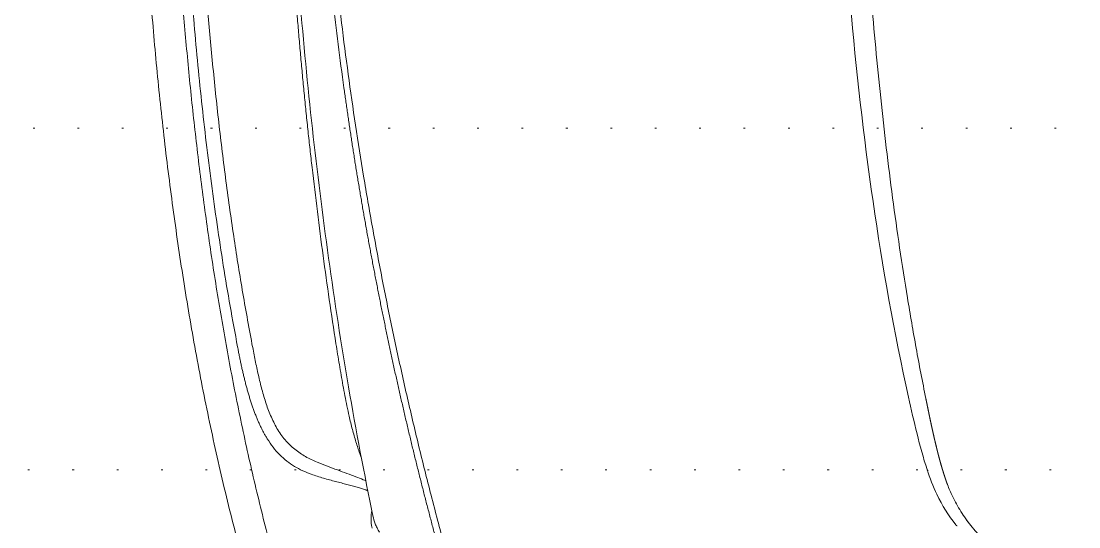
# Model space of a CAD drawing. Extents: x -1286 to 34975, y -230 to 6637.
# Drawn here: x 31295.8 to 31357.7, y 1236.2 to 1265.8 of the extents above; entities that cross this region are included whole.
import ezdxf
from ezdxf.xclip import XClip

# ---------------------------------------------------------------- set-up
doc = ezdxf.new("R2010")
doc.units = 0
doc.header["$LTSCALE"] = 20
doc.header["$XCLIPFRAME"] = 0
doc.linetypes.add('DOT2', pattern=[0.125, 0, -0.125])
doc.layers.get('0').update_dxf_attribs({"color": 9, "lineweight": 9})
doc.layers.add('04', color=9, linetype='Continuous', lineweight=9)
doc.layers.add('20', color=9, linetype='DOT2', lineweight=9)

# ---------------------------------------------------------------- blocks, each defined once
blk = doc.blocks.new('p-araba-polo')
blk.add_line((3.79074, -0.25761), (3.79091, -0.25762))
for points, knots in [([(3.89681, 0), (3.89677, -0.01209), (3.89668, -0.03627), (3.89592, -0.07253), (3.89472, -0.10878), (3.893, -0.14501), (3.89078, -0.18122), (3.88803, -0.21739), (3.88473, -0.25351), (3.88084, -0.28957), (3.87635, -0.32556), (3.87122, -0.36147), (3.86539, -0.39727), (3.85883, -0.43294), (3.85148, -0.46846), (3.84326, -0.5038), (3.83413, -0.5389), (3.82397, -0.57372), (3.8128, -0.60824), (3.80432, -0.63088), (3.80008, -0.64221)], [0, 0, 0, 0, 0.055558, 0.111113, 0.166668, 0.222224, 0.277781, 0.333337, 0.388894, 0.44445, 0.500005, 0.55556, 0.611116, 0.666671, 0.722227, 0.777783, 0.833339, 0.888892, 0.944445, 1, 1, 1, 1]), ([(3.81742, -0.64441), (3.8199, -0.63799), (3.82486, -0.62513), (3.83179, -0.60561), (3.83837, -0.5859), (3.84459, -0.566), (3.85047, -0.54593), (3.85602, -0.52571), (3.86125, -0.50535), (3.86618, -0.48486), (3.87081, -0.46426), (3.87516, -0.44355), (3.87923, -0.42275), (3.88305, -0.40188), (3.88661, -0.38093), (3.88992, -0.35992), (3.893, -0.33887), (3.89585, -0.31777), (3.89848, -0.29664), (3.9009, -0.27548), (3.90311, -0.25429), (3.90512, -0.2331), (3.90693, -0.21189), (3.90856, -0.19068), (3.91, -0.16947), (3.91126, -0.14826), (3.91235, -0.12705), (3.91326, -0.10585), (3.914, -0.08466), (3.91457, -0.06348), (3.91498, -0.04231), (3.91523, -0.02115), (3.91526, -0.00705), (3.91528, 0)], [0, 0, 0, 0, 0.031503, 0.063111, 0.094824, 0.126637, 0.158547, 0.190546, 0.222628, 0.254786, 0.287011, 0.319297, 0.351636, 0.384021, 0.416445, 0.448899, 0.481372, 0.513858, 0.546357, 0.578861, 0.611362, 0.643854, 0.676332, 0.708795, 0.741239, 0.773662, 0.806063, 0.838441, 0.870794, 0.903125, 0.935433, 0.967723, 1, 1, 1, 1]), ([(3.88258, 0), (3.88254, -0.01154), (3.88246, -0.03461), (3.88176, -0.06921), (3.88065, -0.1038), (3.87907, -0.13838), (3.87703, -0.17293), (3.8745, -0.20745), (3.87145, -0.24192), (3.86787, -0.27635), (3.86371, -0.31071), (3.85904, -0.34413), (3.85392, -0.37661), (3.85005, -0.3976), (3.84812, -0.40809)], [0, 0, 0, 0, 0.084393, 0.168775, 0.253159, 0.337558, 0.421942, 0.506321, 0.590718, 0.675107, 0.759486, 0.843869, 0.92194, 1, 1, 1, 1]), ([(3.85654, -0.40987), (3.85802, -0.40193), (3.86099, -0.38606), (3.86495, -0.36215), (3.8686, -0.3382), (3.87191, -0.31419), (3.87492, -0.29015), (3.87764, -0.26607), (3.88009, -0.24196), (3.88227, -0.21783), (3.8842, -0.19368), (3.88589, -0.1695), (3.88733, -0.14532), (3.88854, -0.12112), (3.88953, -0.0969), (3.89029, -0.07268), (3.89083, -0.04846), (3.89117, -0.02423), (3.89121, -0.00808), (3.89123, 0)], [0, 0, 0, 0, 0.058823, 0.117646, 0.17647, 0.235293, 0.294117, 0.35294, 0.411764, 0.470587, 0.529411, 0.588234, 0.647058, 0.705882, 0.764705, 0.823529, 0.882353, 0.941176, 1, 1, 1, 1]), ([(3.72994, -0.54604), (3.73264, -0.53633), (3.73805, -0.51692), (3.74565, -0.48765), (3.75287, -0.45828), (3.75968, -0.4288), (3.76609, -0.39923), (3.77208, -0.36956), (3.77765, -0.33981), (3.78281, -0.30998), (3.78754, -0.28008), (3.79185, -0.25011), (3.79573, -0.22007), (3.79916, -0.18997), (3.80219, -0.15981), (3.80383, -0.13967), (3.80465, -0.12959)], [0, 0, 0, 0, 0.071461, 0.142913, 0.214376, 0.285822, 0.357282, 0.428734, 0.500167, 0.571583, 0.64299, 0.714393, 0.785796, 0.857198, 0.928599, 1, 1, 1, 1]), ([(3.77711, -0.50969), (3.78244, -0.4843), (3.7966, -0.40882), (3.81414, -0.28235), (3.82249, -0.1806), (3.82515, -0.12975)], [0, 0, 0, 0, 0.20268, 0.601651, 1, 1, 1, 1]), ([(3.79427, -0.25822), (3.79543, -0.24968), (3.79774, -0.23261), (3.80081, -0.20694), (3.80358, -0.18124), (3.80605, -0.15549), (3.80742, -0.1383), (3.80811, -0.1297)], [0, 0, 0, 0, 0.200035, 0.400025, 0.600021, 0.8, 1, 1, 1, 1]), ([(3.48556, -0.2052), (3.48473, -0.21503), (3.48306, -0.23466), (3.47914, -0.27381), (3.47334, -0.32271), (3.46687, -0.36658), (3.46194, -0.39586), (3.45932, -0.4106), (3.45657, -0.4254), (3.4546, -0.43525), (3.45361, -0.44019)], [0, 0, 0, 0, 0.12452, 0.248713, 0.496885, 0.746467, 0.809383, 0.872586, 0.936113, 1, 1, 1, 1]), ([(3.79893, -0.40807), (3.80025, -0.39949), (3.8029, -0.38232), (3.8065, -0.3565), (3.80988, -0.33066), (3.81191, -0.3134), (3.81293, -0.30478)], [0, 0, 0, 0, 0.249972, 0.499988, 0.750033, 1, 1, 1, 1]), ([(3.79122, -0.45044), (3.79165, -0.44846), (3.79253, -0.44452), (3.79372, -0.4385), (3.79485, -0.43245), (3.79592, -0.42638), (3.79696, -0.42029), (3.79796, -0.41418), (3.79861, -0.41011), (3.79893, -0.40807)], [0, 0, 0, 0, 0.142515, 0.285196, 0.427965, 0.570749, 0.713737, 0.856833, 1, 1, 1, 1]), ([(3.84812, -0.40809), (3.84756, -0.41097), (3.84644, -0.41673), (3.84467, -0.42533), (3.84265, -0.43384), (3.84024, -0.44218), (3.83736, -0.4503), (3.83477, -0.45521), (3.83348, -0.45766)], [0, 0, 0, 0, 0.167506, 0.33466, 0.50145, 0.667886, 0.83384, 1, 1, 1, 1]), ([(3.78412, -0.47463), (3.78442, -0.47387), (3.78509, -0.4721), (3.78615, -0.46907), (3.78725, -0.46562), (3.78832, -0.46199), (3.78934, -0.45823), (3.79031, -0.45437), (3.79092, -0.45175), (3.79122, -0.45044)], [0, 0, 0, 0, 0.115196, 0.262644, 0.410099, 0.557562, 0.705034, 0.852514, 1, 1, 1, 1]), ([(3.83348, -0.45766), (3.83275, -0.45885), (3.83128, -0.46121), (3.82875, -0.46441), (3.82602, -0.46732), (3.82309, -0.46991), (3.81999, -0.47221), (3.81676, -0.47421), (3.81342, -0.47596), (3.81113, -0.47696), (3.80999, -0.47746)], [0, 0, 0, 0, 0.124981, 0.249968, 0.374958, 0.499953, 0.624954, 0.749963, 0.874979, 1, 1, 1, 1]), ([(3.81344, -0.48448), (3.81511, -0.48383), (3.81845, -0.48252), (3.82324, -0.47999), (3.82779, -0.47689), (3.83199, -0.47313), (3.83583, -0.46878), (3.83806, -0.46541), (3.83917, -0.46373)], [0, 0, 0, 0, 0.166711, 0.333398, 0.500062, 0.66671, 0.833352, 1, 1, 1, 1]), ([(3.80999, -0.47746), (3.80798, -0.47827), (3.80395, -0.47989), (3.79804, -0.48202), (3.79243, -0.48406), (3.78731, -0.48597), (3.7837, -0.48739), (3.78193, -0.48815), (3.78145, -0.48836)], [0, 0, 0, 0, 0.18627, 0.372392, 0.558131, 0.743503, 0.928538, 1, 1, 1, 1]), ([(3.78181, -0.49357), (3.78252, -0.49332), (3.78395, -0.49282), (3.78654, -0.49205), (3.7894, -0.49127), (3.79249, -0.49047), (3.79577, -0.48964), (3.79919, -0.48878), (3.8027, -0.48786), (3.80626, -0.48685), (3.80986, -0.48575), (3.81225, -0.48491), (3.81344, -0.48448)], [0, 0, 0, 0, 0.099513, 0.199085, 0.298757, 0.398601, 0.498624, 0.598776, 0.698998, 0.799265, 0.899601, 1, 1, 1, 1]), ([(3.43812, -0.4974), (3.43864, -0.4963), (3.43968, -0.49409), (3.44054, -0.49176), (3.44098, -0.4906)], [0, 0, 0, 0, 0.498968, 1, 1, 1, 1]), ([(3.44098, -0.4906), (3.44054, -0.49176), (3.43968, -0.49409), (3.43864, -0.4963), (3.43812, -0.4974)], [0, 0, 0, 0, 0.501096, 1, 1, 1, 1]), ([(3.4331, -0.50636), (3.434, -0.5049), (3.43577, -0.50201), (3.43734, -0.49892), (3.43812, -0.4974)], [0, 0, 0, 0, 0.504884, 1, 1, 1, 1]), ([(3.43812, -0.4974), (3.43734, -0.49892), (3.43577, -0.50201), (3.434, -0.5049), (3.4331, -0.50636)], [0, 0, 0, 0, 0.494609, 1, 1, 1, 1]), ([(3.4331, -0.50636), (3.4331, -0.50636), (3.43219, -0.5078), (3.43033, -0.51061), (3.42833, -0.51323), (3.42733, -0.51453)], [0, 0, 0, 0, 0.000023, 0.502974, 1, 1, 1, 1]), ([(3.77355, -0.51846), (3.77401, -0.51762), (3.77494, -0.51593), (3.77633, -0.51269), (3.77701, -0.51036), (3.77729, -0.50884)], [0, 0, 0, 0, 0.253002, 0.505984, 1, 1, 1, 1]), ([(3.42733, -0.51453), (3.42618, -0.51595), (3.42387, -0.51877), (3.42082, -0.52203), (3.41833, -0.52453), (3.41645, -0.52634), (3.41454, -0.5281), (3.41263, -0.52981), (3.4107, -0.53148), (3.40877, -0.53312), (3.40683, -0.53471), (3.40489, -0.53628), (3.40295, -0.53782), (3.4015, -0.53897), (3.40053, -0.53972), (3.40004, -0.5401), (3.39956, -0.54047), (3.39907, -0.54085), (3.39859, -0.54122), (3.3981, -0.54159), (3.39762, -0.54196), (3.39729, -0.54221), (3.39713, -0.54233)], [0, 0, 0, 0, 0.127806, 0.254933, 0.318226, 0.381331, 0.444235, 0.506923, 0.569381, 0.631599, 0.69357, 0.755292, 0.816773, 0.878031, 0.893313, 0.908584, 0.923844, 0.939093, 0.954332, 0.969563, 0.984785, 1, 1, 1, 1])]:
    blk.add_open_spline(points, degree=3, knots=knots)
for points, degree in [([(3.82994, -0.05098), (3.82912, -0.09338), (3.82748, -0.13577), (3.82504, -0.17812), (3.8218, -0.22042), (3.81777, -0.26264), (3.81293, -0.30478)], 6), ([(3.46378, -0.43934), (3.48058, -0.36359), (3.49096, -0.28622), (3.49788, -0.20867)], 3), ([(3.79427, -0.25822), (3.79026, -0.28709), (3.78575, -0.31588), (3.78076, -0.34459), (3.77527, -0.37319), (3.76931, -0.40168)], 5), ([(3.76931, -0.40168), (3.76318, -0.43098), (3.75654, -0.46016), (3.7494, -0.48922), (3.74177, -0.51813), (3.73367, -0.5469)], 5), ([(3.85654, -0.40987), (3.85469, -0.41972), (3.85266, -0.42912), (3.8503, -0.43855), (3.84741, -0.44782), (3.84376, -0.45635), (3.83917, -0.46373)], 6), ([(3.45289, -0.48183), (3.45738, -0.46799), (3.46054, -0.45363), (3.46378, -0.43934)], 3), ([(3.45361, -0.44019), (3.45325, -0.44199), (3.45288, -0.4438), (3.45251, -0.44561), (3.45214, -0.44742), (3.45176, -0.44923), (3.45139, -0.45104)], 6), ([(3.45139, -0.45104), (3.45101, -0.45285), (3.45062, -0.45467), (3.45023, -0.45648), (3.44984, -0.45829), (3.44943, -0.4601), (3.44902, -0.46192)], 6), ([(3.44641, -0.47275), (3.44687, -0.47095), (3.44732, -0.46915), (3.44776, -0.46734), (3.44819, -0.46554), (3.44861, -0.46373), (3.44902, -0.46192)], 6), ([(3.83029, -0.46242), (3.83029, -0.46242), (3.83029, -0.46242), (3.83029, -0.46242)], 3), ([(3.44337, -0.48346), (3.44392, -0.4817), (3.44445, -0.47992), (3.44497, -0.47814), (3.44546, -0.47635), (3.44594, -0.47455), (3.44641, -0.47275)], 6), ([(3.44717, -0.49628), (3.4494, -0.49167), (3.45125, -0.4868), (3.45289, -0.48183)], 3), ([(3.45291, -0.48161), (3.45292, -0.48174), (3.4529, -0.48188), (3.45283, -0.48201), (3.45272, -0.48213), (3.45255, -0.48224), (3.45235, -0.48235)], 6), ([(3.44337, -0.48346), (3.44292, -0.48489), (3.44245, -0.48632), (3.44198, -0.48776), (3.44149, -0.48919), (3.44098, -0.4906)], 5), ([(3.44098, -0.4906), (3.44149, -0.48919), (3.44198, -0.48776), (3.44245, -0.48632), (3.44292, -0.48489), (3.44337, -0.48346)], 5), ([(3.78181, -0.49357), (3.78148, -0.49369), (3.78117, -0.49381), (3.78086, -0.49393), (3.78057, -0.49405), (3.7803, -0.49416)], 5), ([(3.7803, -0.49416), (3.78077, -0.49397), (3.78129, -0.49377), (3.78181, -0.49357)], 3), ([(3.43616, -0.51412), (3.44038, -0.50874), (3.44406, -0.50272), (3.44717, -0.49628)], 3), ([(3.42733, -0.51453), (3.42852, -0.51303), (3.42972, -0.51142), (3.43088, -0.50978), (3.43201, -0.50809), (3.4331, -0.50636)], 5), ([(3.77784, -0.5161), (3.77868, -0.51181), (3.77852, -0.50889), (3.77794, -0.50572)], 3), ([(3.43633, -0.51385), (3.43623, -0.51405), (3.4361, -0.51423), (3.43593, -0.5144), (3.43573, -0.51454), (3.4355, -0.51467), (3.43523, -0.51477)], 6)]:
    blk.add_open_spline(points, degree=degree)
blk = doc.blocks.new('catikatirevizepergole-krt')
for points in [[(-30, 540), (-30, 470), (-800, 470), (-800, 540)], [(-30, 450), (-30, 380), (-800, 380), (-800, 450)]]:
    blk.add_lwpolyline(points, close=True)

msp = doc.modelspace()

# ---------------------------------------------------------------- block references
at = {"layer": '04'}
ref = msp.add_blockref('p-araba-polo', (31694.08, 1287.687), dxfattribs=dict(at, xscale=-100, yscale=100, zscale=100))
XClip(ref).set_block_clipping_path([(-0.0924763951, -0.9835002962), (4.0650970395, 0.9845199444)])
at = {"layer": '20'}
msp.add_blockref('catikatirevizepergole-krt', (31581.35, 789.503), dxfattribs=at)

doc.saveas('drawing.dxf')
